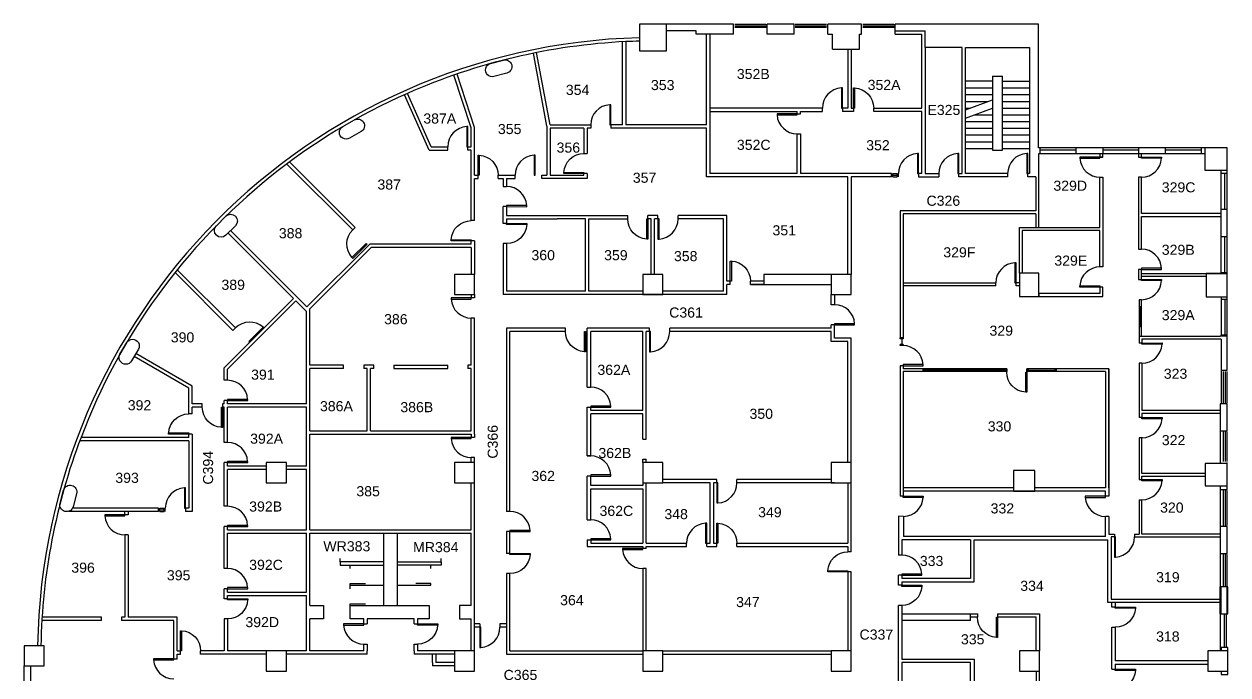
# Model space of a CAD drawing. Header units: inches. Extents: x -1067 to 2356, y -1891 to 647.
# Drawn here: x -974 to 1174, y -515 to 647 of the extents above; entities that cross this region are included whole.
import ezdxf

# ---------------------------------------------------------------- set-up
doc = ezdxf.new("R2010")
doc.units = ezdxf.units.IN
doc.header["$MEASUREMENT"] = 0
for name, color, linetype in [('A-DOOR', 4, 'CONTINUOUS'), ('A-FLOR-HRAL', 4, 'CONTINUOUS'), ('A-FLOR-STRS', 4, 'CONTINUOUS'), ('A-GLAZ', 3, 'CONTINUOUS'), ('A-PFLR-TEXT', 7, 'CONTINUOUS'), ('A-WALL', 5, 'CONTINUOUS'), ('A-WALL-JAMB', 6, 'CONTINUOUS'), ('N-WALL', 5, 'CONTINUOUS'), ('P-SANR-EQPM', 5, 'CONTINUOUS'), ('S-COLS', 6, 'CONTINUOUS'), ('WALL', 7, 'CONTINUOUS')]:
    doc.layers.add(name, color=color, linetype=linetype)
doc.styles.get("Standard").update_dxf_attribs({"font": 'arial.ttf'})

# ---------------------------------------------------------------- blocks, each defined once
blk = doc.blocks.new('A$C3DF82993')
at = {"layer": 'A-DOOR'}
for p, q in [((36, 36), (34, 36)), ((34, 36), (34, 0)), ((36, 0), (36, 36)), ((34, 0), (36, 0))]:
    blk.add_line(p, q, dxfattribs=at)
blk.add_arc((36, 0), 36, 93.1847, 180, dxfattribs=at)

msp = doc.modelspace()

# ---------------------------------------------------------------- linework, layer by layer
at = {"layer": 'A-DOOR'}
for p, q in [((945.8, 409.4), (909.8, 409.4)), ((909.8, 409.4), (909.8, 407.4)), ((945.8, 407.4), (945.8, 409.4)), ((1019.8, 407.4), (1019.8, 409.4)), ((1019.8, 409.4), (1055.8, 409.4)), ((1055.8, 409.4), (1055.8, 407.4)), ((909.8, 407.4), (945.8, 407.4)), ((1055.8, 407.4), (1019.8, 407.4)), ((794.1, 220.7), (794, 184.7)), ((796.1, 220.7), (794.1, 220.7)), ((796, 184.7), (796.1, 220.7)), ((1055.8, 210.9), (1019.8, 210.9)), ((1019.8, 210.9), (1019.8, 208.9)), ((1019.8, 208.9), (1055.8, 208.9)), ((1055.8, 208.9), (1055.8, 210.9)), ((794, 184.7), (796, 184.7)), ((909.8, 177.2), (909.8, 179.2)), ((909.8, 179.2), (945.8, 179.2)), ((945.8, 177.2), (909.8, 177.2)), ((945.8, 179.2), (945.8, 177.2)), ((1019.8, 190.7), (1055.8, 190.7)), ((1019.8, 188.7), (1019.8, 190.7)), ((1055.8, 188.7), (1019.8, 188.7)), ((1055.8, 190.7), (1055.8, 188.7)), ((594.6, 72.8), (589.5, 72.8)), ((1020.7, 77.3), (1056.7, 77.4)), ((1020.7, 75.3), (1020.7, 77.3)), ((1056.7, 75.4), (1020.7, 75.3)), ((1056.7, 77.4), (1056.7, 75.4)), ((1020.6, -55.7), (1056.6, -55.7)), ((1020.6, -57.7), (1020.6, -55.7)), ((1056.6, -57.7), (1020.6, -57.7)), ((1056.6, -55.7), (1056.6, -57.7)), ((1020.6, -168.5), (1020.6, -166.5)), ((1020.6, -166.5), (1056.6, -166.5)), ((1056.6, -168.5), (1020.6, -168.5)), ((1056.6, -166.5), (1056.6, -168.5)), ((594.5, -196.2), (630.5, -196.2)), ((594.5, -198.2), (594.5, -196.2)), ((630.5, -198.2), (594.5, -198.2)), ((630.5, -196.2), (630.5, -198.2)), ((955.5, -196.2), (919.5, -196.2)), ((919.5, -196.2), (919.5, -198.2)), ((919.5, -198.2), (955.5, -198.2)), ((955.5, -198.2), (955.5, -196.2)), ((971.5, -268.8), (971.5, -304.8)), ((973.5, -268.8), (971.5, -268.8)), ((973.5, -304.8), (973.5, -268.8)), ((971.5, -304.8), (973.5, -304.8))]:
    msp.add_line(p, q, dxfattribs=at)
at = {"layer": 'A-DOOR', "ltscale": 22}
for p, q in [((592.1, 84.8), (592.1, 74.8)), ((630.5, 38.8), (594.5, 38.8)), ((594.5, 38.8), (594.5, 36.8)), ((594.5, 36.8), (630.5, 36.8)), ((630.5, 36.8), (630.5, 38.8))]:
    msp.add_line(p, q, dxfattribs=at)
at = {"layer": 'A-DOOR'}
for centre, radius, start, end in [((945.8, 409.4), 36, 183.153, 269.9683), ((1019.8, 409.4), 36, 270.0317, 356.847), ((1019.8, 208.9), 36, 3.153, 89.9683), ((796, 184.7), 36, 93.1689, 179.9841), ((945.8, 177.1), 36.1, 90.0669, 176.6944), ((1019.8, 190.7), 36, 270.0317, 356.847), ((1020.6, 77.4), 36.1, 269.8738, 356.6929), ((1020.6, -55.7), 36, 270.0159, 356.8311), ((1020.6, -166.5), 36, 270.0159, 356.8311), ((594.5, -196.2), 36, 271.6487, 356.8139), ((955.5, -196.2), 36, 183.1689, 269.9841), ((971.5, -268.8), 36, 273.1689, 359.9841)]:
    msp.add_arc(centre, radius, start, end, dxfattribs=at)
at = {"layer": 'A-DOOR', "ltscale": 22}
msp.add_arc((594.5, 36.8), 36, 3.1689, 89.9841, dxfattribs=at)
at = {"layer": 'A-FLOR-HRAL'}
for p, q in [((754.1, 553.8), (754.1, 421.8)), ((754.1, 553.8), (772.1, 553.8)), ((772.1, 421.8), (772.1, 553.8)), ((754.1, 421.8), (772.1, 421.8))]:
    msp.add_line(p, q, dxfattribs=at)
at = {"layer": 'A-FLOR-STRS'}
for p, q in [((754.1, 544.8), (706.1, 544.8)), ((772.1, 544.8), (820.1, 544.8)), ((706.1, 532.8), (754.1, 532.8)), ((706.1, 520.8), (754.1, 520.8)), ((772.1, 532.8), (820.1, 532.8)), ((772.1, 520.8), (820.1, 520.8)), ((706.1, 493.8), (754.1, 511.8)), ((706.1, 508.8), (746.1, 508.8)), ((706.1, 478.8), (754.1, 496.8)), ((706.1, 496.8), (714.1, 496.8)), ((772.1, 508.8), (820.1, 508.8)), ((772.1, 496.8), (820.1, 496.8)), ((706.1, 472.8), (754.1, 472.8)), ((722.1, 484.8), (754.1, 484.8)), ((772.1, 484.8), (820.1, 484.8)), ((772.1, 472.8), (820.1, 472.8)), ((706.1, 460.8), (754.1, 460.8)), ((772.1, 460.8), (820.1, 460.8)), ((706.1, 448.8), (754.1, 448.8)), ((706.1, 436.8), (754.1, 436.8)), ((772.1, 448.8), (820.1, 448.8)), ((772.1, 436.8), (820.1, 436.8)), ((706.1, 424.8), (754.1, 424.8)), ((772.1, 424.8), (820.1, 424.8))]:
    msp.add_line(p, q, dxfattribs=at)
at = {"layer": 'A-GLAZ'}
for p, q in [((294.1, 646.8), (350.1, 646.8)), ((402.1, 646.8), (458.1, 646.8)), ((522.6, 646.8), (578.6, 646.8)), ((294.1, 643.8), (350.1, 643.8)), ((350.1, 640.8), (294.1, 640.8)), ((402.1, 643.8), (458.1, 643.8)), ((458.1, 640.8), (402.1, 640.8)), ((522.6, 643.8), (578.6, 643.8)), ((578.6, 640.8), (522.6, 640.8)), ((902.8, 421.9), (838.8, 421.9)), ((1014.8, 421.9), (950.8, 421.9)), ((1126.3, 421.9), (1062.3, 421.9)), ((576.1, 379.8), (584.1, 379.8)), ((576.1, 376.8), (584.1, 376.8)), ((576.1, 373.8), (584.1, 373.8)), ((1168.8, 315.9), (1168.8, 379.9)), ((1168.8, 203.5), (1168.8, 267.5)), ((1168.8, 155.3), (1168.8, 91.3)), ((1017.6, 140), (1017.6, 108)), ((679.2, 28.9), (631.5, 28.9)), ((727.9, 28.9), (681.2, 28.9)), ((777.5, 28.9), (729.9, 28.9)), ((817.5, 28.9), (865.5, 28.9)), ((1169.5, 26.8), (1169.5, -29.2)), ((1169.5, -81.2), (1169.5, -134.2)), ((1166.5, -248.2), (1166.5, -186.2)), ((1169.5, -186.2), (1169.5, -248.2)), ((1172.5, -248.2), (1172.5, -186.2)), ((-731.9, -217.2), (-723.9, -217.2)), ((-731.9, -220.2), (-723.9, -220.2)), ((-731.9, -223.2), (-723.9, -223.2)), ((1166.5, -356.2), (1166.5, -300.2)), ((1169.5, -300.2), (1169.5, -356.2)), ((1172.5, -356.2), (1172.5, -300.2)), ((1168.1, -464.2), (1168.1, -408.2)), ((1171.1, -408.2), (1171.1, -464.2))]:
    msp.add_line(p, q, dxfattribs=at)
for centre, radius, start, end in [((154.1, -481.2), 1104, 91.5579, 179.0755), ((154.1, -481.2), 1098, 92.819, 113.8435), ((157.6, -561.3), 1178.1, 91.6293, 92.7974), ((154.1, -481.2), 1098, 113.8435, 128.8435), ((154.1, -481.2), 1098, 128.8435, 144.1565), ((154.1, -481.2), 1098, 144.1565, 159.1948), ((154.1, -481.2), 1098, 159.1948, 179.0607)]:
    msp.add_arc(centre, radius, start, end, dxfattribs=at)
at = {"layer": 'A-WALL'}
for p, q in [((292.1, 646.8), (172.1, 646.8)), ((292.1, 628.8), (292.1, 646.8)), ((352.1, 628.8), (352.1, 646.8)), ((400.1, 646.8), (352.1, 646.8)), ((400.1, 628.8), (400.1, 646.8)), ((460.1, 628.8), (460.1, 646.8)), ((520.6, 646.8), (460.1, 646.8)), ((520.6, 628.8), (520.6, 646.8)), ((836.3, 646.8), (580.6, 646.8)), ((580.6, 628.8), (580.6, 646.8)), ((836.3, 425.7), (836.3, 646.8)), ((225.6, 634.8), (172.1, 634.8)), ((225.6, 628.8), (225.6, 634.8)), ((292.1, 628.8), (225.6, 628.8)), ((243.6, 466.8), (243.6, 628.8)), ((249.6, 628.8), (249.6, 379.8)), ((400.1, 628.8), (352.1, 628.8)), ((460.1, 628.8), (468.6, 628.8)), ((468.6, 601.8), (468.6, 628.8)), ((516.6, 601.8), (516.6, 628.8)), ((516.6, 628.8), (520.6, 628.8)), ((94.1, 466.8), (94.1, 615.2)), ((100.1, 615.5), (100.1, 466.8)), ((468.6, 601.8), (516.6, 601.8)), ((628.1, 496.8), (628.1, 604.8)), ((634.1, 604.8), (634.1, 379.8)), ((700.1, 604.8), (634.1, 604.8)), ((700.1, 379.8), (700.1, 604.8)), ((700.1, 604.8), (700.1, 604.8)), ((706.1, 379.8), (706.1, 604.8)), ((706.1, 604.8), (820.1, 604.8)), ((820.1, 604.8), (820.1, 379.8)), ((-40.9, 464.8), (-65.2, 594.7)), ((-35.1, 466.8), (-59.3, 595.9)), ((-175.9, 461.4), (-207.1, 555.7)), ((-169.9, 462.4), (-201.4, 557.6)), ((-251.2, 421.8), (-295.2, 520.6)), ((-247.3, 427.8), (-289.7, 523.1)), ((628.1, 379.8), (628.1, 490.8)), ((-175.9, 427.8), (-175.9, 461.4)), ((-169.9, 376.8), (-169.9, 462.4)), ((-40.9, 464.8), (-40.9, 376.8)), ((-35.1, 466.8), (37.1, 466.8)), ((25.1, 460.8), (-34.9, 460.8)), ((-34.9, 460.8), (-34.9, 376.8)), ((25.1, 460.8), (25.1, 415.8)), ((31.1, 460.8), (31.1, 415.8)), ((37.1, 460.8), (31.1, 460.8)), ((37.1, 466.8), (37.1, 460.8)), ((94.1, 466.8), (73.1, 466.8)), ((73.1, 466.8), (73.1, 460.8)), ((243.6, 460.8), (73.1, 460.8)), ((243.6, 466.8), (100.1, 466.8)), ((243.6, 373.8), (243.6, 460.8)), ((-251.2, 421.8), (-217.9, 421.8)), ((-247.3, 427.8), (-217.9, 427.8)), ((-217.9, 421.8), (-217.9, 427.8)), ((-181.9, 427.8), (-175.9, 427.8)), ((-181.9, 421.8), (-181.9, 427.8)), ((-175.9, 421.8), (-181.9, 421.8)), ((-175.9, 295.8), (-175.9, 421.8)), ((25.1, 415.8), (31.1, 415.8)), ((1172.5, 425.7), (836.3, 425.7)), ((1132.8, 415.4), (836.3, 415.4)), ((836.3, 415.4), (836.3, 283.4)), ((838.8, 425.7), (838.8, 415.4)), ((902.8, 425.7), (902.8, 415.4)), ((950.8, 409.4), (945.8, 409.4)), ((950.8, 425.7), (950.8, 415.4)), ((1014.8, 425.7), (1014.8, 415.4)), ((1062.3, 425.7), (1062.3, 415.4)), ((1126.3, 425.7), (1126.3, 415.4)), ((1172.5, 89.3), (1172.5, 425.7)), ((-505, 396.9), (-387.4, 279.3)), ((-500.2, 400.6), (-383.1, 283.5)), ((-169.9, 376.8), (-163.9, 376.8)), ((-169.9, 295.8), (-169.9, 370.8)), ((-169.9, 370.8), (-163.9, 370.8)), ((-163.9, 370.8), (-163.9, 376.8)), ((-127.9, 376.8), (-97.9, 376.8)), ((-127.9, 370.8), (-127.9, 376.8)), ((-127.9, 370.8), (-118.9, 370.8)), ((-118.9, 370.8), (-118.9, 356.8)), ((-112.9, 370.8), (-97.9, 370.8)), ((-112.9, 370.8), (-112.9, 356.8)), ((-97.9, 370.8), (-97.9, 376.8)), ((-49.9, 376.8), (-40.9, 376.8)), ((-49.9, 370.8), (-49.9, 376.8)), ((31.1, 370.8), (-49.9, 370.8)), ((-34.9, 376.8), (25.1, 376.8)), ((31.1, 379.8), (25.1, 379.8)), ((25.1, 376.8), (25.1, 379.8)), ((31.1, 379.8), (31.1, 370.8)), ((496.1, 373.8), (243.6, 373.8)), ((405.6, 379.8), (249.6, 379.8)), ((574.1, 379.8), (411.6, 379.8)), ((496.1, 199.8), (496.1, 373.8)), ((502.1, 373.8), (502.1, 199.8)), ((574.1, 373.8), (502.1, 373.8)), ((574.1, 373.8), (574.1, 379.8)), ((628.1, 379.8), (622.1, 379.8)), ((622.1, 379.8), (622.1, 373.8)), ((622.1, 373.8), (658.1, 373.8)), ((634.1, 379.8), (658.1, 379.8)), ((658.1, 379.8), (658.1, 373.8)), ((694.1, 379.8), (700.1, 379.8)), ((694.1, 373.8), (694.1, 379.8)), ((781.1, 373.8), (694.1, 373.8)), ((781.1, 379.8), (706.1, 379.8)), ((781.1, 379.8), (781.1, 373.8)), ((817.1, 373.8), (817.1, 379.8)), ((820.1, 379.8), (817.1, 379.8)), ((831.3, 373.8), (817.1, 373.8)), ((831.3, 373.8), (831.3, 313.2)), ((1162.3, 201.7), (1162.3, 385.9)), ((1172.5, 379.9), (1162.3, 379.9)), ((-118.9, 356.8), (-112.9, 356.8)), ((-118.9, 290.8), (-118.9, 320.8)), ((-112.9, 320.8), (-118.9, 320.8)), ((-112.9, 320.8), (-112.9, 304.8)), ((-112.9, 304.8), (-22.9, 304.8)), ((-22.9, 304.8), (103.2, 304.8)), ((103.1, 298.8), (103.2, 304.8)), ((157.1, 304.8), (139.1, 304.8)), ((139.1, 298.8), (139.1, 304.8)), ((157.1, 298.8), (157.1, 304.8)), ((223.1, 304.8), (193.1, 304.8)), ((280.1, 304.8), (193.1, 304.8)), ((193.1, 298.8), (193.1, 304.8)), ((280.1, 187.8), (280.1, 304.8)), ((589.5, 313.2), (589.5, 86.8)), ((831.3, 313.2), (589.5, 313.2)), ((831.3, 308.2), (594.5, 308.2)), ((594.5, 308.2), (594.5, 86.8)), ((831.3, 308.2), (831.3, 283.4)), ((1172.5, 315.9), (1162.3, 315.9)), ((-387.4, 279.3), (-382.9, 283.8)), ((-169.9, 295.8), (-175.9, 295.8)), ((-112.9, 290.8), (-118.9, 290.8)), ((-112.9, 298.8), (-112.9, 288.8)), ((-112.9, 298.8), (-22.9, 298.8)), ((28.1, 298.8), (-22.9, 298.8)), ((28.1, 169.8), (28.1, 298.8)), ((34.1, 169.8), (34.1, 298.8)), ((34.1, 298.8), (103.1, 298.8)), ((145.1, 298.8), (139.1, 298.8)), ((145.1, 199.8), (145.1, 298.8)), ((151.1, 199.8), (151.1, 298.8)), ((157.1, 298.8), (151.1, 298.8)), ((274.1, 298.8), (193.1, 298.8)), ((217.1, 298.8), (193.1, 298.8)), ((274.1, 169.8), (274.1, 298.8)), ((-609.8, 273.7), (-493, 156.9)), ((-605.6, 278), (-469.3, 141.7)), ((-169.9, 259.8), (-175.9, 259.8)), ((-175.9, 253.8), (-175.9, 259.8)), ((-169.9, 259.8), (-169.9, 199.8)), ((1162.3, 267.5), (1172.5, 267.5)), ((-469.3, 141.7), (-357.1, 253.8)), ((-463.9, 138.5), (-354.6, 247.8)), ((-175.9, 253.8), (-357.1, 253.8)), ((-175.9, 247.8), (-354.6, 247.8)), ((-175.9, 247.8), (-175.9, 199.8)), ((-112.9, 254.8), (-118.9, 254.8)), ((-118.9, 254.8), (-118.9, 163.8)), ((-112.9, 254.8), (-112.9, 169.8)), ((-704.4, 203.3), (-601.1, 100)), ((-700.6, 208), (-596.8, 104.2)), ((466.1, 199.8), (346.1, 199.8)), ((346.1, 199.8), (346.1, 181.8)), ((1019.8, 201.7), (1172.5, 201.7)), ((1019.8, 196.7), (1135.3, 196.7)), ((1135.3, 201.7), (1168.8, 201.7)), ((1162.3, 203.5), (1162.3, 201.7)), ((1162.3, 203.5), (1162.3, 201.7)), ((1162.3, 203.5), (1172.5, 203.5)), ((286.1, 187.8), (280.1, 187.8)), ((280.1, 163.8), (280.1, 181.8)), ((286.1, 181.8), (280.1, 181.8)), ((286.1, 181.8), (286.1, 187.8)), ((346.1, 187.8), (322.1, 187.8)), ((346.1, 187.8), (322.1, 187.8)), ((322.1, 181.8), (322.1, 187.8)), ((322.1, 181.8), (466.1, 181.8)), ((346.1, 181.8), (322.1, 181.8)), ((594.5, 184.7), (760, 184.7)), ((760, 179.7), (594.5, 179.7)), ((760, 179.7), (760, 184.7)), ((796, 179.7), (796, 184.7)), ((802, 184.7), (796, 184.7)), ((802, 179.7), (796, 179.7)), ((-616.9, 33), (-493, 156.9)), ((-610.9, 30.5), (-488.8, 152.7)), ((-488.8, 152.7), (-469.9, 133.8)), ((-175.9, 163.8), (-175.9, 157.8)), ((-169.9, 157.8), (-175.9, 157.8)), ((-169.9, 163.8), (-169.9, 157.8)), ((280.1, 163.8), (-118.9, 163.8)), ((28.1, 169.8), (-112.9, 169.8)), ((130.1, 169.8), (34.1, 169.8)), ((274.1, 169.8), (166.1, 169.8)), ((466.1, 145.8), (466.1, 163.8)), ((472.1, 163.8), (472.1, 145.8)), ((1015.5, 154.7), (1015.5, 77.3)), ((1162.3, 159.7), (1162.3, 89.3)), ((1162.3, 159.7), (1162.3, 89.3)), ((1172.5, 155.3), (1162.3, 155.3)), ((-469.9, -31.2), (-469.9, 133.8)), ((-463.9, 37.8), (-463.9, 138.5)), ((472.1, 145.8), (466.1, 145.8)), ((-175.9, 37.8), (-175.9, 121.8)), ((-169.9, 121.8), (-175.9, 121.8)), ((-169.9, -85.2), (-169.9, 121.8)), ((466.1, 103.8), (466.1, 109.8)), ((472.1, 109.8), (466.1, 109.8)), ((472.1, 85.8), (472.1, 109.8)), ((-601.1, 100), (-596.8, 104.2)), ((-7.9, 103.8), (-112.9, 103.8)), ((-112.9, 103.8), (-112.9, -223.2)), ((-7.9, 97.8), (-106.9, 97.8)), ((-106.9, -223.2), (-106.9, 97.8)), ((-7.9, 97.8), (-7.9, 103.8)), ((31.1, -1.2), (31.1, 103.8)), ((136.1, 103.8), (31.1, 103.8)), ((37.1, -1.2), (37.1, 97.8)), ((130.1, 97.8), (37.1, 97.8)), ((130.1, -43.2), (130.1, 97.8)), ((142.1, 103.8), (136.1, 103.8)), ((136.1, -94.2), (136.1, 97.8)), ((142.1, 97.8), (136.1, 97.8)), ((142.1, 97.8), (142.1, 103.8)), ((466.1, 103.8), (178.1, 103.8)), ((178.1, 97.8), (178.1, 103.8)), ((466.1, 97.8), (178.1, 97.8)), ((466.1, 79.8), (466.1, 97.8)), ((594.5, 86.8), (589.5, 86.8)), ((1015.5, 89.3), (1160.5, 89.3)), ((1172.5, 89.3), (1160.5, 89.3)), ((1172.5, 91.3), (1162.3, 91.3)), ((1172.5, 28.8), (1172.5, 91.3)), ((496.1, 79.8), (466.1, 79.8)), ((502.1, 85.8), (472.1, 85.8)), ((496.1, -136.2), (496.1, 79.8)), ((502.1, -136.2), (502.1, 85.8)), ((1020.7, 77.3), (1015.5, 77.3)), ((1020.7, 84.3), (1020.7, 77.3)), ((1162.3, 84.3), (1020.7, 84.3)), ((1162.3, 84.3), (1162.3, -31.2)), ((-679.9, -3.2), (-777.5, 53.2)), ((-673.9, 0.3), (-774.5, 58.4)), ((-616.9, 10.8), (-616.9, 33)), ((-610.9, 10.8), (-610.9, 30.5)), ((-403.9, 37.8), (-463.9, 37.8)), ((-463.9, -79.2), (-463.9, 31.8)), ((-403.9, 31.8), (-463.9, 31.8)), ((-403.9, 31.8), (-403.9, 37.8)), ((-349.9, 37.8), (-367.9, 37.8)), ((-367.9, 37.8), (-367.9, 31.8)), ((-361.9, 31.8), (-367.9, 31.8)), ((-361.9, -79.2), (-361.9, 31.8)), ((-355.9, -79.2), (-355.9, 31.8)), ((-349.9, 31.8), (-355.9, 31.8)), ((-349.9, 31.8), (-349.9, 37.8)), ((-313.9, 37.8), (-217.9, 37.8)), ((-313.9, 37.8), (-313.9, 31.8)), ((-313.9, 31.8), (-217.9, 31.8)), ((-217.9, 31.8), (-217.9, 37.8)), ((-181.9, 37.8), (-181.9, 31.8)), ((-175.9, 37.8), (-181.9, 37.8)), ((-175.9, 31.8), (-181.9, 31.8)), ((-175.9, -79.2), (-175.9, 31.8)), ((594.6, 36.8), (589.5, 36.8)), ((589.5, 36.8), (589.6, -196.2)), ((594.5, 36.8), (594.5, 31.4)), ((779.5, 31.4), (594.5, 31.4)), ((779.5, 26.4), (594.5, 26.4)), ((594.5, 26.4), (594.5, -196.2)), ((594.5, 25.7), (594.5, -171.3)), ((779.5, 25.4), (779.5, 31.4)), ((961.5, 31.4), (815.5, 31.4)), ((815.5, 25.4), (815.5, 31.4)), ((955.5, 26.4), (815.5, 26.4)), ((955.5, 26.4), (955.5, -181.2)), ((961.5, 31.4), (961.5, -196.2)), ((961.5, -181.2), (961.5, 31.4)), ((1015.5, 41.3), (1015.5, -55.7)), ((1020.7, 41.3), (1015.5, 41.3)), ((1020.7, 41.3), (1020.7, -43)), ((1162.3, 28.8), (1172.5, 28.8)), ((1162.3, 28.8), (1172.5, 28.8)), ((1166.5, -29.2), (1166.5, 26.8)), ((1172.5, -29.2), (1172.5, 26.8)), ((-673.9, -31.2), (-673.9, 0.3)), ((-610.9, 10.8), (-616.9, 10.8)), ((-679.9, -49.2), (-679.9, -3.2)), ((31.1, -1.2), (37.1, -1.2)), ((-655.9, -31.2), (-673.9, -31.2)), ((-673.7, -49.2), (-673.9, -37.2)), ((-655.9, -37.2), (-673.9, -37.2)), ((-655.9, -37.2), (-655.9, -31.2)), ((-619.9, -31.2), (-619.9, -37.2)), ((-616.9, -31.2), (-619.9, -31.2)), ((-616.9, -37.2), (-619.9, -37.2)), ((-610.9, -25.2), (-616.9, -25.2)), ((-616.9, -31.2), (-616.9, -25.2)), ((-616.9, -100.2), (-616.9, -37.2)), ((-610.9, -31.2), (-610.9, -25.2)), ((-469.9, -31.2), (-610.9, -31.2)), ((-610.9, -34.2), (-610.9, -34.2)), ((-610.9, -100.2), (-610.9, -37.2)), ((-469.9, -37.2), (-610.9, -37.2)), ((-469.9, -142.2), (-469.9, -37.2)), ((31.1, -43.2), (31.1, -37.2)), ((31.1, -37.2), (37.1, -37.2)), ((37.1, -43.2), (37.1, -37.2)), ((136.1, -94.2), (136.1, -28.2)), ((1160.5, -31.2), (1160.5, -137.9)), ((1172.5, -31.2), (1160.5, -31.2)), ((1172.5, -79.2), (1172.5, -31.2)), ((-673.7, -49.2), (-679.9, -49.2)), ((31.1, -124.2), (31.1, -43.2)), ((130.1, -43.2), (37.1, -43.2)), ((130.1, -49.2), (37.1, -49.2)), ((37.1, -124.2), (37.1, -49.2)), ((130.1, -94.2), (130.1, -49.2)), ((130.1, -94.2), (130.1, -61.2)), ((1021.5, -55.7), (1015.5, -55.7)), ((1160.5, -43.1), (1020.7, -43)), ((1020.7, -48.1), (1160.5, -48.1)), ((1020.7, -48.1), (1020.7, -55.7)), ((-679.9, -91.2), (-679.9, -85.2)), ((-673.9, -85.2), (-679.9, -85.2)), ((-673.9, -85.2), (-673.9, -223.2)), ((-463.9, -79.2), (-361.9, -79.2)), ((-463.9, -85.2), (-175.9, -85.2)), ((-463.9, -256.2), (-463.9, -85.2)), ((-355.9, -79.2), (-175.9, -79.2)), ((-175.9, -85.2), (-175.9, -91.2)), ((-169.9, -85.2), (-169.9, -91.2)), ((1160.5, -79.2), (1172.5, -79.2)), ((1166.5, -134.2), (1166.5, -81.2)), ((1172.5, -134.2), (1172.5, -81.2)), ((-679.9, -97.2), (-874.5, -97.2)), ((-679.9, -91.2), (-872.3, -91.2)), ((-679.9, -97.2), (-679.9, -217.2)), ((-610.9, -100.2), (-616.9, -100.2)), ((-169.9, -91.2), (-175.9, -91.2)), ((130.1, -94.2), (136.1, -94.2)), ((1015.5, -91.7), (1015.5, -166.5)), ((1021.5, -91.7), (1015.5, -91.7)), ((1020.7, -155.4), (1020.7, -91.7)), ((-169.9, -127.2), (-175.9, -127.2)), ((-175.9, -136.2), (-175.9, -127.2)), ((-169.9, -136.2), (-169.9, -127.2)), ((31.1, -124.2), (37.1, -124.2)), ((37.1, -124.2), (31.1, -124.2)), ((-610.9, -136.2), (-616.9, -136.2)), ((-616.9, -214.2), (-616.9, -136.2)), ((-610.9, -142.2), (-610.9, -136.2)), ((-610.9, -142.2), (-610.9, -142.2)), ((-541.9, -142.2), (-610.9, -142.2)), ((-610.9, -214.2), (-610.9, -148.2)), ((-541.9, -148.2), (-610.9, -148.2)), ((-469.9, -142.2), (-505.9, -142.2)), ((-469.9, -148.2), (-505.9, -148.2)), ((-469.9, -256.2), (-469.9, -148.2)), ((130.1, -130.2), (136.1, -130.2)), ((130.1, -136.2), (130.1, -130.2)), ((136.1, -136.2), (136.1, -130.2)), ((1172.5, -184.2), (1172.5, -136.2)), ((31.1, -238.2), (31.1, -160.2)), ((37.1, -160.2), (31.1, -160.2)), ((37.1, -177.2), (37.1, -160.2)), ((262.1, -166.2), (166.1, -166.2)), ((262.1, -172.2), (262.1, -166.2)), ((466.1, -166.2), (298.1, -166.2)), ((298.1, -172.2), (298.1, -166.2)), ((1015.5, -166.5), (1020.7, -166.5)), ((1020.6, -160.3), (1133.5, -160.4)), ((1020.6, -166.2), (1020.6, -160.3)), ((1133.5, -155.4), (1020.7, -155.4)), ((-175.9, -256.2), (-175.9, -172.2)), ((-169.9, -472.2), (-169.9, -172.2)), ((130.1, -177.2), (37.1, -177.2)), ((37.1, -238.2), (37.1, -183.2)), ((37.1, -183.2), (130.1, -183.2)), ((130.1, -172.2), (130.1, -177.2)), ((130.1, -183.2), (130.1, -280.2)), ((136.1, -280.2), (136.1, -172.2)), ((250.1, -172.2), (166.1, -172.2)), ((250.1, -280.2), (250.1, -172.2)), ((256.1, -172.2), (256.1, -280.2)), ((262.1, -172.2), (256.1, -172.2)), ((472.1, -172.2), (298.1, -172.2)), ((496.1, -172.2), (496.1, -280.2)), ((502.1, -295.2), (502.1, -172.2)), ((594.5, -177.3), (594.5, -186.3)), ((791.5, -181.2), (594.5, -181.2)), ((955.5, -187.2), (594.5, -187.2)), ((955.5, -181.2), (829.5, -181.2)), ((955.5, -196.2), (955.5, -187.2)), ((1160.5, -177.9), (1160.5, -184.2)), ((1160.5, -177.9), (1160.5, -472.2)), ((1160.5, -184.2), (1172.5, -184.2)), ((-610.9, -214.2), (-616.9, -214.2)), ((594.5, -196.2), (589.5, -196.2)), ((961.5, -196.2), (955.5, -196.2)), ((1015.5, -202.5), (1015.5, -263.8)), ((1015.5, -202.5), (1020.7, -202.5)), ((1020.7, -263.8), (1020.7, -202.5)), ((-733.9, -223.2), (-894.5, -223.2)), ((-733.9, -217.2), (-887.3, -217.2)), ((-793.9, -229.2), (-793.9, -223.2)), ((-787.9, -229.2), (-793.9, -229.2)), ((-787.9, -223.2), (-787.9, -229.2)), ((-733.9, -223.2), (-733.9, -217.2)), ((-679.9, -217.2), (-685.9, -217.2)), ((-685.9, -217.2), (-685.9, -223.2)), ((-673.9, -223.2), (-685.9, -223.2)), ((-106.9, -223.2), (-112.9, -223.2)), ((586.1, -232), (586.1, -301.2)), ((595.5, -232.2), (586.1, -232)), ((595.5, -232.2), (595.5, -268.2)), ((955.5, -268.2), (955.5, -232.2)), ((961.5, -232.2), (955.5, -232.2)), ((961.5, -232.2), (961.5, -263.8)), ((-610.9, -250.2), (-616.9, -250.2)), ((-616.9, -325.2), (-616.9, -250.2)), ((-610.9, -256.2), (-610.9, -250.2)), ((-610.9, -256.2), (-469.9, -256.2)), ((-610.9, -256.2), (-610.9, -256.2)), ((-463.9, -256.2), (-175.9, -256.2)), ((31.1, -238.2), (37.1, -238.2)), ((1172.5, -250.2), (1160.5, -250.2)), ((1172.5, -298.2), (1172.5, -250.2)), ((-793.9, -265.2), (-793.9, -412.2)), ((-787.9, -265.2), (-793.9, -265.2)), ((-787.9, -265.2), (-787.9, -412.2)), ((-610.9, -325.2), (-610.9, -262.2)), ((-610.9, -262.2), (-469.9, -262.2)), ((-469.9, -367.2), (-469.9, -262.2)), ((-463.9, -262.2), (-175.9, -262.2)), ((-463.9, -391.2), (-463.9, -262.2)), ((-331.9, -391.2), (-331.9, -262.2)), ((-307.9, -262.2), (-307.9, -391.2)), ((-175.9, -391.2), (-175.9, -262.2)), ((-106.9, -259.2), (-112.9, -259.2)), ((-112.9, -259.2), (-112.9, -298.2)), ((-106.9, -298.2), (-106.9, -259.2)), ((31.1, -274.2), (31.1, -286.2)), ((31.1, -274.2), (37.1, -274.2)), ((37.1, -274.2), (37.1, -280.2)), ((592.1, -274.2), (592.1, -301.2)), ((715.1, -274.2), (592.1, -274.2)), ((955.5, -268.2), (595.5, -268.2)), ((715.1, -274.2), (715.1, -343.2)), ((721.1, -349.2), (721.1, -274.2)), ((721.1, -274.2), (959.6, -274.2)), ((959.6, -386), (959.6, -274.2)), ((965.6, -268.8), (965.6, -380)), ((1007.5, -263.8), (1007.5, -268.8)), ((1007.5, -263.8), (1015.5, -263.8)), ((1007.5, -268.8), (1160.5, -268.8)), ((1160.5, -263.8), (1020.7, -263.8)), ((-106.9, -298.2), (-112.9, -298.2)), ((31.1, -286.2), (130.1, -286.2)), ((37.1, -280.2), (130.1, -280.2)), ((130.1, -286.2), (130.1, -289.2)), ((136.1, -289.2), (130.1, -289.2)), ((136.1, -280.2), (208.1, -280.2)), ((136.1, -286.2), (208.1, -286.2)), ((136.1, -289.2), (136.1, -286.2)), ((208.1, -286.2), (208.1, -280.2)), ((244.1, -280.2), (250.1, -280.2)), ((244.1, -286.2), (244.1, -280.2)), ((244.1, -286.2), (262.1, -286.2)), ((256.1, -280.2), (262.1, -280.2)), ((262.1, -286.2), (262.1, -280.2)), ((298.1, -280.2), (496.1, -280.2)), ((298.1, -286.2), (298.1, -280.2)), ((298.1, -286.2), (496.1, -286.2)), ((496.1, -286.2), (496.1, -295.2)), ((502.1, -295.2), (496.1, -295.2)), ((1160.5, -298.2), (1172.5, -298.2)), ((592.1, -301.2), (586.1, -301.2)), ((-610.9, -325.2), (-616.9, -325.2)), ((-112.9, -334.2), (-112.9, -478.2)), ((-106.9, -334.2), (-112.9, -334.2)), ((-106.9, -472.2), (-106.9, -334.2)), ((130.1, -325.2), (130.1, -472.2)), ((136.1, -325.2), (130.1, -325.2)), ((136.1, -472.2), (136.1, -325.2)), ((496.1, -331.2), (496.1, -472.2)), ((502.1, -331.2), (496.1, -331.2)), ((502.1, -472.2), (502.1, -331.2)), ((592.1, -337.2), (586.1, -337.2)), ((586.1, -355.2), (586.1, -337.2)), ((592.1, -337.2), (592.1, -343.2)), ((715.1, -343.2), (592.1, -343.2)), ((-610.9, -361.2), (-616.9, -361.2)), ((-616.9, -379.2), (-616.9, -361.2)), ((-610.9, -367.2), (-610.9, -361.2)), ((592.1, -355.2), (586.1, -355.2)), ((592.1, -349.2), (721.1, -349.2)), ((592.1, -349.2), (592.1, -355.2)), ((1172.5, -358.2), (1160.5, -358.2)), ((1160.5, -406.2), (1160.5, -358.2)), ((1174.1, -358.2), (1162.1, -358.2)), ((1162.1, -406.2), (1162.1, -358.2)), ((1172.5, -406.2), (1172.5, -358.2)), ((1174.1, -406.2), (1174.1, -358.2)), ((-610.9, -379.2), (-616.9, -379.2)), ((-610.9, -367.2), (-469.9, -367.2)), ((-610.9, -373.2), (-469.9, -373.2)), ((-610.9, -379.2), (-610.9, -373.2)), ((-469.9, -472.2), (-469.9, -373.2)), ((1160.5, -386), (959.6, -386)), ((965.6, -380), (1160.5, -380)), ((967.1, -394.2), (967.1, -386)), ((973.1, -386), (973.1, -394.2)), ((-463.9, -391.2), (-439.9, -391.2)), ((-439.9, -391.2), (-439.9, -415.2)), ((-391.9, -391.2), (-250.9, -391.2)), ((-391.9, -415.2), (-391.9, -391.2)), ((-250.9, -391.2), (-250.9, -415.2)), ((-196.9, -391.2), (-196.9, -415.2)), ((-175.9, -391.2), (-196.9, -391.2)), ((586.1, -628.2), (586.1, -391.2)), ((592.1, -391.2), (586.1, -391.2)), ((592.1, -391.2), (592.1, -487.2)), ((592.1, -406.2), (727.1, -406.2)), ((715.1, -418.2), (715.1, -406.2)), ((727.1, -406.2), (727.1, -412.2)), ((763.1, -406.2), (838.1, -406.2)), ((763.1, -406.2), (763.1, -412.2)), ((838.1, -406.2), (838.1, -472.2)), ((973.1, -394.2), (967.1, -394.2)), ((1162.1, -406.2), (1174.1, -406.2)), ((-835.9, -418.2), (-942.1, -418.2)), ((-835.9, -412.2), (-941.7, -412.2)), ((-835.9, -418.2), (-835.9, -412.2)), ((-799.9, -412.2), (-799.9, -418.2)), ((-793.9, -412.2), (-799.9, -412.2)), ((-706.9, -418.2), (-799.9, -418.2)), ((-700.9, -412.2), (-787.9, -412.2)), ((-706.9, -487.2), (-706.9, -418.2)), ((-700.9, -472.2), (-700.9, -412.2)), ((-616.9, -415.2), (-616.9, -472.2)), ((-610.9, -415.2), (-616.9, -415.2)), ((-610.9, -415.2), (-610.9, -472.2)), ((-463.9, -472.2), (-463.9, -415.2)), ((-439.9, -415.2), (-463.9, -415.2)), ((-367.9, -415.2), (-391.9, -415.2)), ((-367.9, -424.2), (-367.9, -415.2)), ((-367.9, -424.2), (-361.9, -424.2)), ((-361.9, -415.2), (-361.9, -424.2)), ((-277.9, -415.2), (-361.9, -415.2)), ((-277.9, -424.2), (-277.9, -415.2)), ((-277.9, -424.2), (-271.9, -424.2)), ((-271.9, -415.2), (-271.9, -424.2)), ((-250.9, -415.2), (-271.9, -415.2)), ((-196.9, -415.2), (-175.9, -415.2)), ((-175.9, -472.2), (-175.9, -415.2)), ((-160.9, -424.2), (-169.9, -424.2)), ((-160.9, -424.2), (-160.9, -430.2)), ((-124.9, -424.2), (-124.9, -430.2)), ((-112.9, -424.2), (-124.9, -424.2)), ((715.1, -418.2), (592.1, -418.2)), ((727.1, -412.2), (715.1, -412.2)), ((832.1, -412.2), (763.1, -412.2)), ((832.1, -472.2), (832.1, -412.2)), ((-160.9, -430.2), (-169.9, -430.2)), ((-112.9, -430.2), (-124.9, -430.2)), ((967.1, -505.2), (967.1, -430.2)), ((967.1, -430.2), (973.1, -430.2)), ((973.1, -430.2), (973.1, -490.2)), ((-700.9, -472.2), (-694.9, -472.2)), ((-694.9, -478.2), (-694.9, -472.2)), ((-616.9, -472.2), (-658.9, -472.2)), ((-658.9, -478.2), (-658.9, -472.2)), ((-541.9, -472.2), (-610.9, -472.2)), ((-469.9, -472.2), (-505.9, -472.2)), ((-367.9, -472.2), (-463.9, -472.2)), ((-367.9, -460.2), (-361.9, -460.2)), ((-367.9, -472.2), (-367.9, -460.2)), ((-361.9, -460.2), (-361.9, -472.2)), ((-361.9, -478.2), (-361.9, -472.2)), ((-277.9, -460.2), (-271.9, -460.2)), ((-277.9, -472.2), (-277.9, -460.2)), ((-277.9, -472.2), (-277.9, -478.2)), ((-271.9, -460.2), (-271.9, -472.2)), ((-205.9, -472.2), (-271.9, -472.2)), ((-106.9, -472.2), (130.1, -472.2)), ((166.1, -472.2), (466.1, -472.2)), ((1174.1, -466.2), (1162.1, -466.2)), ((1162.1, -466.2), (1162.1, -472.2)), ((1174.1, -472.2), (1174.1, -466.2)), ((-700.9, -487.2), (-706.9, -487.2)), ((-700.9, -487.2), (-700.9, -478.2)), ((-700.9, -478.2), (-694.9, -478.2)), ((-541.9, -478.2), (-658.9, -478.2)), ((-361.9, -478.2), (-505.9, -478.2)), ((-205.9, -478.2), (-277.9, -478.2)), ((-244.9, -493.2), (-244.9, -478.2)), ((-244.9, -493.2), (-244.9, -499.2)), ((-238.9, -478.2), (-238.9, -493.2)), ((-205.9, -493.2), (-238.9, -493.2)), ((-112.9, -478.2), (130.1, -478.2)), ((166.1, -478.2), (466.1, -478.2)), ((592.1, -487.2), (721.1, -487.2)), ((715.1, -493.2), (592.1, -493.2)), ((592.1, -493.2), (592.1, -628.2)), ((715.1, -604.2), (715.1, -493.2)), ((721.1, -487.2), (721.1, -547.2)), ((1138.1, -490.2), (973.1, -490.2)), ((-973.9, -895.2), (-973.9, -499.2)), ((-961.9, -565.2), (-961.9, -499.2)), ((-205.9, -499.2), (-244.9, -499.2)), ((832.1, -508.2), (832.1, -547.2)), ((838.1, -547.2), (838.1, -508.2)), ((967.1, -505.2), (973.1, -505.2)), ((973.1, -496.2), (1138.1, -496.2)), ((973.1, -496.2), (973.1, -505.2)), ((1162.1, -508.2), (1162.1, -514.2)), ((1162.1, -514.2), (1174.1, -514.2)), ((1174.1, -514.2), (1174.1, -508.2))]:
    msp.add_line(p, q, dxfattribs=at)
for points in [[(945.8, 415.4), (945.8, 409.4), (950.8, 409.4), (950.8, 415.4)], [(1014.8, 415.4), (1014.8, 409.4), (1019.8, 409.4), (1019.8, 415.4)], [(802, 202.2), (802, 283.4), (832, 283.4), (945.8, 283.4), (945.8, 373.4), (950.8, 373.4), (950.8, 213.2), (945.8, 213.2), (945.8, 278.4), (806.9, 278.4), (806.9, 202.2)], [(1014.8, 373.4), (1014.8, 244.9), (1019.8, 244.9), (1019.8, 303.4), (1162.3, 303.4), (1162.3, 308.4), (1019.8, 308.4), (1019.8, 373.4)], [(1135.3, 159.7), (1172.5, 159.7), (1172.5, 201.7), (1135.3, 201.7)], [(836.5, 165.7), (836.5, 160.7), (950.8, 160.7), (950.8, 177.2), (945.8, 177.2), (945.8, 165.7), (836.5, 165.6)], [(1015.5, 154.7), (1015.5, 89.3), (1019.8, 89.3), (1019.8, 154.7)]]:
    msp.add_lwpolyline(points, close=True, dxfattribs=at)
for points in [[(1014.8, 208.9), (1014.8, 190.7), (1019.8, 190.7), (1019.8, 208.9), (1014.8, 208.9)], [(961.5, -263.8), (971.5, -263.8), (971.5, -268.8), (965.6, -268.8)]]:
    msp.add_lwpolyline(points, dxfattribs=at)
at = {"layer": 'A-WALL-JAMB'}
for p, q in [((576.1, 373.8), (576.1, 379.8)), ((584.1, 373.8), (584.1, 379.8)), ((586.1, 373.8), (586.1, 379.8)), ((1019.8, 142), (1015.5, 142)), ((1019.8, 140), (1015.5, 140)), ((1019.8, 108), (1015.5, 108)), ((1019.8, 106), (1015.5, 106)), ((629.5, 31.4), (629.5, 26.4)), ((631.5, 31.4), (631.5, 26.4)), ((679.2, 31.4), (679.2, 26.4)), ((681.2, 31.4), (681.2, 26.4)), ((727.9, 31.4), (727.9, 26.4)), ((729.9, 31.4), (729.9, 26.4)), ((777.5, 31.4), (777.5, 26.4)), ((779.5, 31.4), (779.5, 26.4)), ((815.5, 31.4), (815.5, 26.4)), ((817.5, 31.4), (817.5, 26.4)), ((865.5, 31.4), (865.5, 26.4)), ((867.5, 31.4), (867.5, 26.4)), ((-731.9, -223.2), (-731.9, -217.2)), ((-723.9, -223.2), (-723.9, -217.2)), ((-721.9, -223.2), (-721.9, -217.2))]:
    msp.add_line(p, q, dxfattribs=at)
at = {"layer": 'A-WALL-JAMB', "ltscale": 22}
for p, q in [((594.6, 84.8), (589.5, 84.8)), ((594.5, 74.8), (589.5, 74.8))]:
    msp.add_line(p, q, dxfattribs=at)
for points in [[(589.5, 84.8), (589.5, 86.8), (594.5, 86.8)], [(594.5, 86.8), (594.5, 84.8)], [(594.5, 74.8), (594.5, 72.8), (589.5, 72.8), (589.5, 74.8)]]:
    msp.add_lwpolyline(points, dxfattribs=at)
at = {"layer": 'N-WALL'}
for p, q in [((580.6, 634.8), (634.1, 634.8)), ((580.6, 628.8), (628.1, 628.8)), ((628.1, 604.8), (628.1, 628.8)), ((634.1, 604.8), (634.1, 634.8)), ((496.1, 601.8), (496.1, 496.8)), ((502.1, 601.8), (502.1, 496.8)), ((450.6, 496.8), (249.6, 496.8)), ((249.6, 496.8), (249.6, 490.8)), ((450.6, 490.8), (450.6, 496.8)), ((486.6, 496.8), (486.6, 490.8)), ((496.1, 496.8), (486.6, 496.8)), ((502.1, 496.8), (506.1, 496.8)), ((506.1, 496.8), (506.1, 490.8)), ((542.1, 496.8), (628.1, 496.8)), ((542.1, 490.8), (542.1, 496.8)), ((249.6, 490.8), (405.6, 490.8)), ((405.6, 486.8), (405.6, 490.8)), ((405.6, 486.8), (411.6, 486.8)), ((405.6, 486.8), (411.6, 486.8)), ((411.6, 486.8), (411.6, 490.8)), ((411.6, 490.8), (450.6, 490.8)), ((506.1, 490.8), (486.6, 490.8)), ((628.1, 490.8), (542.1, 490.8)), ((405.6, 450.8), (411.6, 450.8)), ((405.6, 379.8), (405.6, 450.8)), ((411.6, 450.8), (411.6, 379.8))]:
    msp.add_line(p, q, dxfattribs=at)
at = {"layer": 'P-SANR-EQPM'}
for p, q in [((-409.9, -313.2), (-409.9, -307.2)), ((-331.9, -313.2), (-409.9, -313.2)), ((-409.9, -313.2), (-409.9, -319.2)), ((-409.9, -319.2), (-391.9, -319.2)), ((-391.9, -319.2), (-331.9, -319.2)), ((-391.9, -325.2), (-391.9, -319.2)), ((-307.9, -313.2), (-229.9, -313.2)), ((-247.9, -319.2), (-307.9, -319.2)), ((-229.9, -319.2), (-247.9, -319.2)), ((-247.9, -325.2), (-247.9, -319.2)), ((-229.9, -313.2), (-229.9, -307.2)), ((-229.9, -313.2), (-229.9, -319.2)), ((-391.9, -352.2), (-364.9, -352.2)), ((-391.9, -355.2), (-391.9, -352.2)), ((-391.9, -355.2), (-331.9, -355.2)), ((-391.9, -361.2), (-391.9, -355.2)), ((-307.9, -355.2), (-247.9, -355.2)), ((-247.9, -352.2), (-274.9, -352.2)), ((-247.9, -355.2), (-247.9, -352.2)), ((-391.9, -388.2), (-364.9, -388.2)), ((-391.9, -391.2), (-391.9, -388.2))]:
    msp.add_line(p, q, dxfattribs=at)
at = {"layer": 'S-COLS'}
msp.add_line((502.1, -472.2), (466.1, -472.2), dxfattribs=at)
for points in [[(124.1, 598.8), (172.1, 598.8), (172.1, 646.8), (124.1, 646.8)], [(1132.8, 385.9), (1172.5, 385.9), (1172.5, 425.7), (1132.8, 425.7)], [(-205.9, 163.8), (-169.9, 163.8), (-169.9, 199.8), (-205.9, 199.8)], [(130.1, 163.8), (166.1, 163.8), (166.1, 199.8), (130.1, 199.8)], [(466.1, 163.8), (502.1, 163.8), (502.1, 199.8), (466.1, 199.8)], [(802, 160.7), (836.5, 160.7), (836.5, 202.2), (802, 202.2)], [(-541.9, -172.2), (-505.9, -172.2), (-505.9, -136.2), (-541.9, -136.2)], [(-205.9, -172.2), (-169.9, -172.2), (-169.9, -136.2), (-205.9, -136.2)], [(130.1, -172.2), (166.1, -172.2), (166.1, -136.2), (130.1, -136.2)], [(466.1, -172.2), (502.1, -172.2), (502.1, -136.2), (466.1, -136.2)], [(791.5, -187.2), (829.5, -187.2), (829.5, -150.2), (791.5, -150.2)], [(1133.5, -177.9), (1172.5, -177.9), (1172.5, -137.9), (1133.5, -137.9)], [(-973.9, -499.2), (-937.9, -499.2), (-937.9, -463.2), (-973.9, -463.2)], [(-541.9, -508.2), (-505.9, -508.2), (-505.9, -472.2), (-541.9, -472.2)], [(-205.9, -508.2), (-169.9, -508.2), (-169.9, -472.2), (-205.9, -472.2)], [(130.1, -508.2), (166.1, -508.2), (166.1, -472.2), (130.1, -472.2)], [(802.1, -508.2), (838.1, -508.2), (838.1, -472.2), (802.1, -472.2)], [(1138.1, -508.2), (1174.1, -508.2), (1174.1, -472.2), (1138.1, -472.2)]]:
    msp.add_lwpolyline(points, close=True, dxfattribs=at)
for points in [[(-141.6, 576.3), (-118.5, 582.5, -1), (-112.3, 559.3), (-135.4, 553.1, -1)], [(-405.3, 463.7), (-384.5, 475.7, -1), (-372.5, 454.9), (-393.3, 442.9, -1)], [(-630.8, 286.7), (-613.8, 303.7, -1), (-596.8, 286.7), (-613.8, 269.7, -1)], [(-802.8, 57.4), (-790.8, 78.2, -1), (-770, 66.2), (-782, 45.4, -1)], [(-909.6, -208.6), (-903.4, -185.4, -1), (-880.2, -191.6), (-886.4, -214.8, -1)]]:
    msp.add_lwpolyline(points, format="xyb", close=True, dxfattribs=at)
for points in [[(466.1, -508.2), (502.1, -508.2), (502.1, -472.2)], [(466.1, -472.2), (466.1, -508.2)]]:
    msp.add_lwpolyline(points, dxfattribs=at)
at = {"layer": 'WALL'}
msp.add_line((400.1, 634.8), (400.1, 646.8), dxfattribs=at)

# ---------------------------------------------------------------- block references
at = {"layer": 'A-DOOR'}
for p, rotation in [((450.6, 496.8), 359.9841492065443), ((37.1, 466.8), 359.9841492065443), ((405.6, 450.8), 89.98414920653784), ((-217.9, 427.8), 359.9841492065443), ((-97.9, 376.8), 359.9841492065443), ((586.1, 379.8), 359.9841492065443), ((658.1, 379.8), 359.9841492065443), ((781.1, 379.8), 359.9841492065443), ((-112.9, 356.8), 269.9841492065443), ((193.1, 298.8), 179.9841483509859), ((-175.9, 121.8), 89.98414920654436), ((-596.8, 104.2), 314.984149206543), ((472.1, 145.8), 269.9841492065443), ((178.1, 97.8), 179.9841492065443), ((-610.9, 10.8), 269.9841492065443), ((37.1, -1.2), 269.9841428423692), ((-610.9, -100.2), 269.9841492065443), ((-175.9, -127.2), 89.98414920654436), ((37.1, -124.2), 269.9841492065443), ((-721.9, -217.2), 359.9841492065443), ((298.1, -172.2), 179.9841492065443), ((-610.9, -214.2), 269.9841492065443), ((-793.9, -265.2), 89.98414920654436), ((-106.9, -223.2), 269.9841492065443), ((37.1, -238.2), 269.9841492065443), ((208.1, -280.2), 359.9841492065443), ((130.1, -325.2), 89.98414883962333), ((592.1, -301.2), 269.9841492065443), ((-610.9, -325.2), 269.9841492065443), ((-367.9, -460.2), 89.98414045641286), ((-124.9, -430.2), 179.9841492065443), ((-706.9, -522.2), 89.98414920654436)]:
    msp.add_blockref('A$C3DF82993', p, dxfattribs=dict(at, rotation=rotation))
at = {"layer": 'A-DOOR', "xscale": -1}
for p, rotation in [((542.1, 496.8), 0.01585079345570506), ((-127.9, 376.8), 0.01585079345570506), ((25.1, 415.8), 90.01585079345563), ((-387.4, 279.3), 135.0158507934547), ((-175.9, 295.8), 90.01585079345563), ((-112.9, 254.8), 270.0158507934556), ((103.1, 298.8), 180.0158516490141), ((322.1, 187.8), 0.01585079345570506), ((-7.9, 97.8), 180.0158507934557), ((779.5, 25.4), 180.0158507934557), ((-655.9, -37.2), 180.0158507934557), ((-679.9, -49.2), 90.01585753787816), ((298.1, -280.2), 0.01585079345562512), ((-106.9, -334.2), 270.0158507934556), ((496.1, -295.2), 90.01585079345563), ((592.1, -391.2), 270.0158507934556), ((-610.9, -415.2), 270.0158507934556), ((973.1, -430.2), 270.0158507934556), ((-271.9, -460.2), 270.0158595435872), ((727.1, -412.2), 180.0158507934557), ((-658.9, -472.2), 0.01585079345570506), ((973.1, -541.2), 270.0158507934556)]:
    msp.add_blockref('A$C3DF82993', p, dxfattribs=dict(at, rotation=rotation))

# ---------------------------------------------------------------- texts
at = {"layer": 'A-PFLR-TEXT'}
for s, p in [('352B', (297.9, 548.7)), ('354', (-7.2, 520.3)), ('353', (144.7, 528.9)), ('352A', (531.3, 529.2)), ('E325', (638, 484.5)), ('387A', (-261.5, 469.2)), ('355', (-128.4, 450.4)), ('356', (-23.7, 417.3)), ('352C', (298, 422.2)), ('352', (528.7, 421.5)), ('387', (-343.4, 351.4)), ('357', (112.3, 363.4)), ('329D', (862.7, 349.2)), ('329C', (1056.1, 346.3)), ('C326', (636.3, 322.4)), ('388', (-519.3, 264.4)), ('351', (361.5, 269.6)), ('360', (-68.6, 225.2)), ('359', (61.1, 225.2)), ('358', (185.7, 223.5)), ('329F', (666.3, 230.3)), ('329B', (1056.1, 234.8)), ('329E', (864.4, 215.5)), ('389', (-621.7, 172.3)), ('386', (-331.5, 110.9)), ('C361', (177.2, 122.8)), ('329A', (1056.1, 118.2)), ('329', (748.7, 90.4)), ('390', (-712.1, 78.5)), ('391', (-568.8, 11.9)), ('362A', (49.1, 20.5)), ('323', (1059.7, 13.5)), ('392', (-788.9, -42.7)), ('386A', (-445.9, -44.4)), ('386B', (-302.5, -46.1)), ('350', (320.5, -58)), ('330', (745.6, -80.4)), ('392A', (-570.5, -102.4)), ('322', (1056.2, -105)), ('362B', (50.9, -128)), ('393', (-811.1, -172.3)), ('362', (-68.6, -168.9)), ('385', (-381, -196.2)), ('392B', (-572.2, -223.5)), ('362C', (52.9, -231.3)), ('332', (750.7, -226.9)), ('320', (1053.1, -225.4)), ('348', (168.6, -237.1)), ('349', (335.9, -233.7)), ('WR383', (-439.9, -294.5)), ('MR384', (-279.8, -296)), ('396', (-889.6, -332.7)), ('392C', (-572.2, -327.6)), ('333', (624.4, -320.7)), ('395', (-719, -346.3)), ('319', (1046, -349.7)), ('334', (803.6, -365.1)), ('364', (-17.4, -390.7)), ('347', (296.6, -394.1)), ('392D', (-579, -429.9)), ('C337', (516.8, -452.1)), ('335', (697.8, -460.6)), ('318', (1046, -455.5)), ('C365', (-118.2, -524.2))]:
    msp.add_text(s, height=18, dxfattribs=at).set_placement(p)
for s, p in [('C366', (-128.7, -129)), ('C394', (-636.6, -175.4))]:
    msp.add_text(s, height=18, rotation=90, dxfattribs=at).set_placement(p)

doc.saveas('drawing.dxf')
